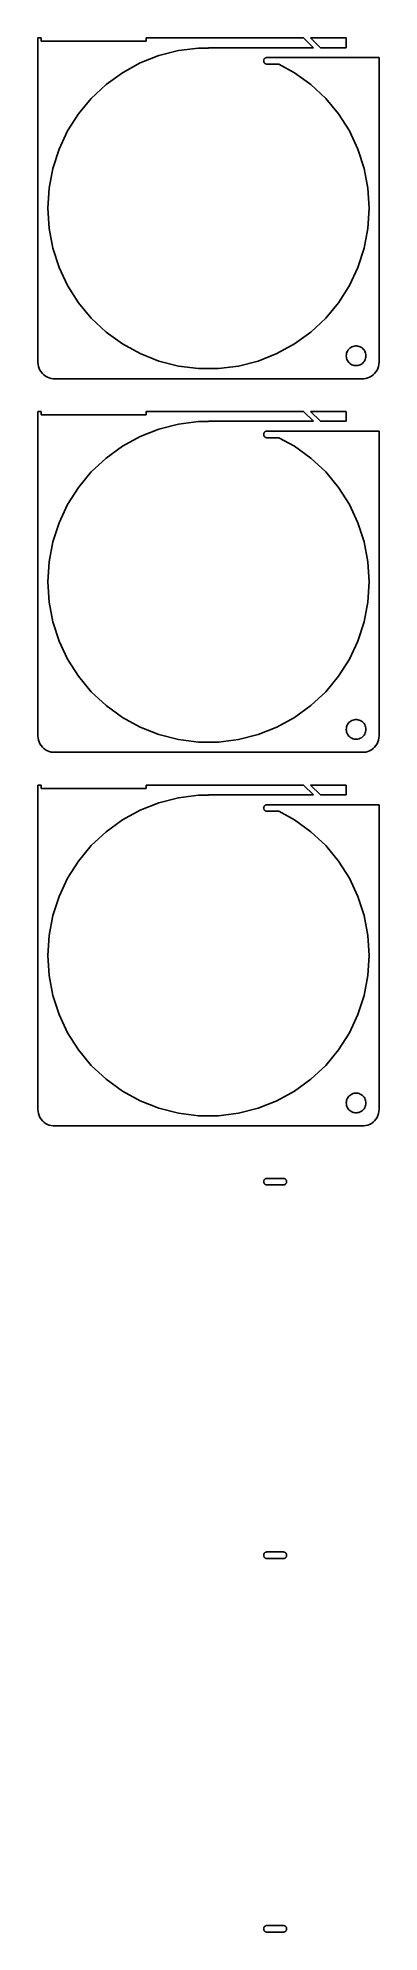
# Model space of a CAD drawing. Header units: metres. Extents: x -52 to 52, y 44 to 622.
import ezdxf

# ---------------------------------------------------------------- set-up
doc = ezdxf.new("R2010")
doc.units = ezdxf.units.M

msp = doc.modelspace()

# ---------------------------------------------------------------- linework, layer by layer
for p, q in [((-51, 622), (-52, 622)), ((-52, 622), (-52, 523)), ((-51, 621), (-51, 622)), ((-19, 621), (-51, 621)), ((29.0099, 621.99), (-19, 621.99)), ((-19, 621.99), (-19, 621)), ((-9.1817, 618.132), (-3.0767, 618.903)), ((-3.0767, 618.903), (0, 618.903)), ((0, 618.903), (0, 619)), ((0, 619), (32, 619)), ((32, 619), (29.0099, 621.99)), ((42, 621.99), (31.1312, 621.99)), ((31.1312, 621.99), (34.1213, 619)), ((34.1213, 619), (42, 619)), ((42, 619), (42, 621.99)), ((-26.2555, 611.372), (-20.8632, 614.337)), ((-20.8632, 614.337), (-15.1418, 616.602)), ((-15.1418, 616.602), (-9.1817, 618.132)), ((16.8189, 615.125), (16.811, 615)), ((16.811, 615), (16.8189, 614.875)), ((16.8424, 615.249), (16.8189, 615.125)), ((16.8189, 614.875), (16.8424, 614.751)), ((16.8812, 615.368), (16.8424, 615.249)), ((16.8424, 614.751), (16.8812, 614.632)), ((16.9347, 615.482), (16.8812, 615.368)), ((16.8812, 614.632), (16.9347, 614.518)), ((17.002, 615.588), (16.9347, 615.482)), ((16.9347, 614.518), (17.002, 614.412)), ((17.082, 615.685), (17.002, 615.588)), ((17.002, 614.412), (17.082, 614.315)), ((17.1736, 615.771), (17.082, 615.685)), ((17.082, 614.315), (17.1736, 614.229)), ((17.2752, 615.844), (17.1736, 615.771)), ((17.1736, 614.229), (17.2752, 614.156)), ((17.3852, 615.905), (17.2752, 615.844)), ((17.2752, 614.156), (17.3852, 614.095)), ((17.502, 615.951), (17.3852, 615.905)), ((17.3852, 614.095), (17.502, 614.049)), ((17.6236, 615.982), (17.502, 615.951)), ((17.502, 614.049), (17.6236, 614.018)), ((17.7482, 615.998), (17.6236, 615.982)), ((17.6236, 614.018), (17.7482, 614.002)), ((18.561, 615.998), (17.7482, 615.998)), ((17.7482, 614.002), (21.4717, 614.002)), ((52, 616), (18.561, 616)), ((18.561, 616), (18.561, 615.998)), ((21.4717, 614.002), (26.2555, 611.372)), ((52, 523), (52, 616)), ((-35.7195, 603.543), (-31.2338, 607.755)), ((-31.2338, 607.755), (-26.2555, 611.372)), ((26.2555, 611.372), (31.2338, 607.755)), ((31.2338, 607.755), (35.7195, 603.543)), ((-39.6418, 598.801), (-35.7195, 603.543)), ((35.7195, 603.543), (39.6418, 598.801)), ((-42.939, 593.606), (-39.6418, 598.801)), ((39.6418, 598.801), (42.939, 593.606)), ((-45.559, 588.038), (-42.939, 593.606)), ((42.939, 593.606), (45.559, 588.038)), ((-47.4606, 582.186), (-45.559, 588.038)), ((45.559, 588.038), (47.4606, 582.186)), ((-48.6136, 576.141), (-47.4606, 582.186)), ((47.4606, 582.186), (48.6136, 576.141)), ((-49, 570), (-48.6136, 576.141)), ((48.6136, 576.141), (49, 570)), ((-48.6136, 563.859), (-49, 570)), ((49, 570), (48.6136, 563.859)), ((-47.4606, 557.814), (-48.6136, 563.859)), ((48.6136, 563.859), (47.4606, 557.814)), ((-45.559, 551.962), (-47.4606, 557.814)), ((47.4606, 557.814), (45.559, 551.962)), ((-42.939, 546.394), (-45.559, 551.962)), ((45.559, 551.962), (42.939, 546.394)), ((-39.6418, 541.199), (-42.939, 546.394)), ((42.939, 546.394), (39.6418, 541.199)), ((-35.7195, 536.457), (-39.6418, 541.199)), ((39.6418, 541.199), (35.7195, 536.457)), ((-31.2338, 532.245), (-35.7195, 536.457)), ((-26.2555, 528.628), (-31.2338, 532.245)), ((31.2338, 532.245), (26.2555, 528.628)), ((35.7195, 536.457), (31.2338, 532.245)), ((-20.8632, 525.663), (-26.2555, 528.628)), ((26.2555, 528.628), (20.8632, 525.663)), ((42.0942, 525.746), (42.2107, 526.104)), ((42.2107, 526.104), (42.3711, 526.445)), ((42.3711, 526.445), (42.5729, 526.763)), ((42.5729, 526.763), (42.8131, 527.054)), ((42.8131, 527.054), (43.0877, 527.312)), ((43.0877, 527.312), (43.3925, 527.533)), ((43.3925, 527.533), (43.7227, 527.714)), ((43.7227, 527.714), (44.0729, 527.853)), ((44.0729, 527.853), (44.4379, 527.947)), ((44.4379, 527.947), (44.8116, 527.994)), ((44.8116, 527.994), (45.1884, 527.994)), ((45.1884, 527.994), (45.5621, 527.947)), ((45.5621, 527.947), (45.927, 527.853)), ((45.927, 527.853), (46.2773, 527.714)), ((46.2773, 527.714), (46.6075, 527.533)), ((46.6075, 527.533), (46.9123, 527.312)), ((46.9123, 527.312), (47.1869, 527.054)), ((47.1869, 527.054), (47.427, 526.763)), ((47.427, 526.763), (47.6289, 526.445)), ((47.6289, 526.445), (47.7893, 526.104)), ((47.7893, 526.104), (47.9057, 525.746)), ((-52, 523), (-51.9606, 522.373)), ((-51.9606, 522.373), (-51.8429, 521.757)), ((-51.8429, 521.757), (-51.6489, 521.159)), ((-51.6489, 521.159), (-51.3815, 520.591)), ((-51.3815, 520.591), (-51.0451, 520.061)), ((-15.1418, 523.398), (-20.8632, 525.663)), ((-9.1817, 521.868), (-15.1418, 523.398)), ((-3.0767, 521.097), (-9.1817, 521.868)), ((3.0767, 521.097), (-3.0767, 521.097)), ((9.1817, 521.868), (3.0767, 521.097)), ((15.1418, 523.398), (9.1817, 521.868)), ((20.8632, 525.663), (15.1418, 523.398)), ((42, 525), (42.0237, 525.376)), ((42.0237, 524.624), (42, 525)), ((42.0237, 525.376), (42.0942, 525.746)), ((42.0942, 524.254), (42.0237, 524.624)), ((42.2107, 523.896), (42.0942, 524.254)), ((42.3711, 523.555), (42.2107, 523.896)), ((42.5729, 523.237), (42.3711, 523.555)), ((42.8131, 522.946), (42.5729, 523.237)), ((43.0877, 522.688), (42.8131, 522.946)), ((43.3925, 522.467), (43.0877, 522.688)), ((43.7227, 522.286), (43.3925, 522.467)), ((44.0729, 522.147), (43.7227, 522.286)), ((44.4379, 522.053), (44.0729, 522.147)), ((44.8116, 522.006), (44.4379, 522.053)), ((45.1884, 522.006), (44.8116, 522.006)), ((45.5621, 522.053), (45.1884, 522.006)), ((45.927, 522.147), (45.5621, 522.053)), ((46.2773, 522.286), (45.927, 522.147)), ((46.6075, 522.467), (46.2773, 522.286)), ((46.9123, 522.688), (46.6075, 522.467)), ((47.1869, 522.946), (46.9123, 522.688)), ((47.427, 523.237), (47.1869, 522.946)), ((47.6289, 523.555), (47.427, 523.237)), ((47.7893, 523.896), (47.6289, 523.555)), ((47.9057, 524.254), (47.7893, 523.896)), ((47.9057, 525.746), (47.9763, 525.376)), ((47.9763, 524.624), (47.9057, 524.254)), ((47.9763, 525.376), (48, 525)), ((48, 525), (47.9763, 524.624)), ((51.0451, 520.061), (51.3815, 520.591)), ((51.3815, 520.591), (51.6489, 521.159)), ((51.6489, 521.159), (51.8429, 521.757)), ((51.8429, 521.757), (51.9606, 522.373)), ((51.9606, 522.373), (52, 523)), ((-51.0451, 520.061), (-50.6448, 519.577)), ((-50.6448, 519.577), (-50.1871, 519.147)), ((-50.1871, 519.147), (-49.6791, 518.778)), ((-49.6791, 518.778), (-49.1289, 518.476)), ((-49.1289, 518.476), (-48.5451, 518.245)), ((-48.5451, 518.245), (-47.9369, 518.089)), ((-47.9369, 518.089), (-47.3139, 518.01)), ((-47.3139, 518.01), (47.3139, 518.01)), ((47.3139, 518.01), (47.9369, 518.089)), ((47.9369, 518.089), (48.5451, 518.245)), ((48.5451, 518.245), (49.1289, 518.476)), ((49.1289, 518.476), (49.6791, 518.778)), ((49.6791, 518.778), (50.1871, 519.147)), ((50.1871, 519.147), (50.6448, 519.577)), ((50.6448, 519.577), (51.0451, 520.061)), ((-51, 508), (-52, 508)), ((-52, 508), (-52, 409)), ((-51, 507), (-51, 508)), ((-19, 507), (-51, 507)), ((29.0099, 507.99), (-19, 507.99)), ((-19, 507.99), (-19, 507)), ((-15.1418, 502.602), (-9.1817, 504.132)), ((-9.1817, 504.132), (-3.0767, 504.903)), ((-3.0767, 504.903), (0, 504.903)), ((0, 504.903), (0, 505)), ((0, 505), (32, 505)), ((32, 505), (29.0099, 507.99)), ((42, 507.99), (31.1312, 507.99)), ((31.1312, 507.99), (34.1213, 505)), ((34.1213, 505), (42, 505)), ((42, 505), (42, 507.99)), ((-31.2338, 493.755), (-26.2555, 497.372)), ((-26.2555, 497.372), (-20.8632, 500.337)), ((-20.8632, 500.337), (-15.1418, 502.602)), ((16.8189, 501.125), (16.811, 501)), ((16.811, 501), (16.8189, 500.875)), ((16.8424, 501.249), (16.8189, 501.125)), ((16.8189, 500.875), (16.8424, 500.751)), ((16.8812, 501.368), (16.8424, 501.249)), ((16.8424, 500.751), (16.8812, 500.632)), ((16.9347, 501.482), (16.8812, 501.368)), ((16.8812, 500.632), (16.9347, 500.518)), ((17.002, 501.588), (16.9347, 501.482)), ((16.9347, 500.518), (17.002, 500.412)), ((17.082, 501.685), (17.002, 501.588)), ((17.002, 500.412), (17.082, 500.315)), ((17.1736, 501.771), (17.082, 501.685)), ((17.082, 500.315), (17.1736, 500.229)), ((17.2752, 501.844), (17.1736, 501.771)), ((17.1736, 500.229), (17.2752, 500.156)), ((17.3852, 501.905), (17.2752, 501.844)), ((17.2752, 500.156), (17.3852, 500.095)), ((17.502, 501.951), (17.3852, 501.905)), ((17.3852, 500.095), (17.502, 500.049)), ((17.6236, 501.982), (17.502, 501.951)), ((17.502, 500.049), (17.6236, 500.018)), ((17.7482, 501.998), (17.6236, 501.982)), ((17.6236, 500.018), (17.7482, 500.002)), ((18.561, 501.998), (17.7482, 501.998)), ((17.7482, 500.002), (21.4717, 500.002)), ((52, 502), (18.561, 502)), ((18.561, 502), (18.561, 501.998)), ((21.4717, 500.002), (26.2555, 497.372)), ((26.2555, 497.372), (31.2338, 493.755)), ((52, 409), (52, 502)), ((-35.7195, 489.543), (-31.2338, 493.755)), ((31.2338, 493.755), (35.7195, 489.543)), ((-39.6418, 484.801), (-35.7195, 489.543)), ((35.7195, 489.543), (39.6418, 484.801)), ((-42.939, 479.606), (-39.6418, 484.801)), ((39.6418, 484.801), (42.939, 479.606)), ((-47.4606, 468.186), (-45.559, 474.038)), ((-45.559, 474.038), (-42.939, 479.606)), ((42.939, 479.606), (45.559, 474.038)), ((45.559, 474.038), (47.4606, 468.186)), ((-48.6136, 462.141), (-47.4606, 468.186)), ((47.4606, 468.186), (48.6136, 462.141)), ((-49, 456), (-48.6136, 462.141)), ((48.6136, 462.141), (49, 456)), ((-48.6136, 449.859), (-49, 456)), ((49, 456), (48.6136, 449.859)), ((-47.4606, 443.814), (-48.6136, 449.859)), ((48.6136, 449.859), (47.4606, 443.814)), ((-45.559, 437.962), (-47.4606, 443.814)), ((47.4606, 443.814), (45.559, 437.962)), ((-42.939, 432.394), (-45.559, 437.962)), ((45.559, 437.962), (42.939, 432.394)), ((-39.6418, 427.199), (-42.939, 432.394)), ((42.939, 432.394), (39.6418, 427.199)), ((-35.7195, 422.457), (-39.6418, 427.199)), ((-31.2338, 418.245), (-35.7195, 422.457)), ((35.7195, 422.457), (31.2338, 418.245)), ((39.6418, 427.199), (35.7195, 422.457)), ((-26.2555, 414.628), (-31.2338, 418.245)), ((31.2338, 418.245), (26.2555, 414.628)), ((-20.8632, 411.663), (-26.2555, 414.628)), ((-15.1418, 409.398), (-20.8632, 411.663)), ((20.8632, 411.663), (15.1418, 409.398)), ((26.2555, 414.628), (20.8632, 411.663)), ((42, 411), (42.0237, 411.376)), ((42.0237, 410.624), (42, 411)), ((42.0237, 411.376), (42.0942, 411.746)), ((42.0942, 410.254), (42.0237, 410.624)), ((42.0942, 411.746), (42.2107, 412.104)), ((42.2107, 412.104), (42.3711, 412.445)), ((42.3711, 412.445), (42.5729, 412.763)), ((42.5729, 412.763), (42.8131, 413.054)), ((42.8131, 413.054), (43.0877, 413.312)), ((43.0877, 413.312), (43.3925, 413.533)), ((43.3925, 413.533), (43.7227, 413.714)), ((43.7227, 413.714), (44.0729, 413.853)), ((44.0729, 413.853), (44.4379, 413.947)), ((44.4379, 413.947), (44.8116, 413.994)), ((44.8116, 413.994), (45.1884, 413.994)), ((45.1884, 413.994), (45.5621, 413.947)), ((45.5621, 413.947), (45.927, 413.853)), ((45.927, 413.853), (46.2773, 413.714)), ((46.2773, 413.714), (46.6075, 413.533)), ((46.6075, 413.533), (46.9123, 413.312)), ((46.9123, 413.312), (47.1869, 413.054)), ((47.1869, 413.054), (47.427, 412.763)), ((47.427, 412.763), (47.6289, 412.445)), ((47.6289, 412.445), (47.7893, 412.104)), ((47.7893, 412.104), (47.9057, 411.746)), ((47.9057, 411.746), (47.9763, 411.376)), ((47.9763, 410.624), (47.9057, 410.254)), ((47.9763, 411.376), (48, 411)), ((48, 411), (47.9763, 410.624)), ((-52, 409), (-51.9606, 408.373)), ((-51.9606, 408.373), (-51.8429, 407.757)), ((-51.8429, 407.757), (-51.6489, 407.159)), ((-51.6489, 407.159), (-51.3815, 406.591)), ((-51.3815, 406.591), (-51.0451, 406.061)), ((-51.0451, 406.061), (-50.6448, 405.577)), ((-50.6448, 405.577), (-50.1871, 405.147)), ((-50.1871, 405.147), (-49.6791, 404.778)), ((-49.6791, 404.778), (-49.1289, 404.476)), ((-9.1817, 407.868), (-15.1418, 409.398)), ((-3.0767, 407.097), (-9.1817, 407.868)), ((3.0767, 407.097), (-3.0767, 407.097)), ((9.1817, 407.868), (3.0767, 407.097)), ((15.1418, 409.398), (9.1817, 407.868)), ((42.2107, 409.896), (42.0942, 410.254)), ((42.3711, 409.555), (42.2107, 409.896)), ((42.5729, 409.237), (42.3711, 409.555)), ((42.8131, 408.946), (42.5729, 409.237)), ((43.0877, 408.688), (42.8131, 408.946)), ((43.3925, 408.467), (43.0877, 408.688)), ((43.7227, 408.286), (43.3925, 408.467)), ((44.0729, 408.147), (43.7227, 408.286)), ((44.4379, 408.053), (44.0729, 408.147)), ((44.8116, 408.006), (44.4379, 408.053)), ((45.1884, 408.006), (44.8116, 408.006)), ((45.5621, 408.053), (45.1884, 408.006)), ((45.927, 408.147), (45.5621, 408.053)), ((46.2773, 408.286), (45.927, 408.147)), ((46.6075, 408.467), (46.2773, 408.286)), ((46.9123, 408.688), (46.6075, 408.467)), ((47.1869, 408.946), (46.9123, 408.688)), ((47.427, 409.237), (47.1869, 408.946)), ((47.6289, 409.555), (47.427, 409.237)), ((47.7893, 409.896), (47.6289, 409.555)), ((47.9057, 410.254), (47.7893, 409.896)), ((49.1289, 404.476), (49.6791, 404.778)), ((49.6791, 404.778), (50.1871, 405.147)), ((50.1871, 405.147), (50.6448, 405.577)), ((50.6448, 405.577), (51.0451, 406.061)), ((51.0451, 406.061), (51.3815, 406.591)), ((51.3815, 406.591), (51.6489, 407.159)), ((51.6489, 407.159), (51.8429, 407.757)), ((51.8429, 407.757), (51.9606, 408.373)), ((51.9606, 408.373), (52, 409)), ((-49.1289, 404.476), (-48.5451, 404.245)), ((-48.5451, 404.245), (-47.9369, 404.089)), ((-47.9369, 404.089), (-47.3139, 404.01)), ((-47.3139, 404.01), (47.3139, 404.01)), ((47.3139, 404.01), (47.9369, 404.089)), ((47.9369, 404.089), (48.5451, 404.245)), ((48.5451, 404.245), (49.1289, 404.476)), ((-51, 394), (-52, 394)), ((-52, 394), (-52, 295)), ((-51, 393), (-51, 394)), ((29.0099, 393.99), (-19, 393.99)), ((-19, 393.99), (-19, 393)), ((32, 391), (29.0099, 393.99)), ((42, 393.99), (31.1312, 393.99)), ((31.1312, 393.99), (34.1213, 391)), ((42, 391), (42, 393.99)), ((-19, 393), (-51, 393)), ((-20.8632, 386.337), (-15.1418, 388.602)), ((-15.1418, 388.602), (-9.1817, 390.132)), ((-9.1817, 390.132), (-3.0767, 390.903)), ((-3.0767, 390.903), (0, 390.903)), ((0, 390.903), (0, 391)), ((0, 391), (32, 391)), ((16.8812, 387.368), (16.8424, 387.249)), ((16.9347, 387.482), (16.8812, 387.368)), ((17.002, 387.588), (16.9347, 387.482)), ((17.082, 387.685), (17.002, 387.588)), ((17.1736, 387.771), (17.082, 387.685)), ((17.2752, 387.844), (17.1736, 387.771)), ((17.3852, 387.905), (17.2752, 387.844)), ((17.502, 387.951), (17.3852, 387.905)), ((17.6236, 387.982), (17.502, 387.951)), ((17.7482, 387.998), (17.6236, 387.982)), ((18.561, 387.998), (17.7482, 387.998)), ((52, 388), (18.561, 388)), ((18.561, 388), (18.561, 387.998)), ((34.1213, 391), (42, 391)), ((52, 295), (52, 388)), ((-31.2338, 379.755), (-26.2555, 383.372)), ((-26.2555, 383.372), (-20.8632, 386.337)), ((16.8189, 387.125), (16.811, 387)), ((16.811, 387), (16.8189, 386.875)), ((16.8424, 387.249), (16.8189, 387.125)), ((16.8189, 386.875), (16.8424, 386.751)), ((16.8424, 386.751), (16.8812, 386.632)), ((16.8812, 386.632), (16.9347, 386.518)), ((16.9347, 386.518), (17.002, 386.412)), ((17.002, 386.412), (17.082, 386.315)), ((17.082, 386.315), (17.1736, 386.229)), ((17.1736, 386.229), (17.2752, 386.156)), ((17.2752, 386.156), (17.3852, 386.095)), ((17.3852, 386.095), (17.502, 386.049)), ((17.502, 386.049), (17.6236, 386.018)), ((17.6236, 386.018), (17.7482, 386.002)), ((17.7482, 386.002), (21.4717, 386.002)), ((21.4717, 386.002), (26.2555, 383.372)), ((26.2555, 383.372), (31.2338, 379.755)), ((-35.7195, 375.543), (-31.2338, 379.755)), ((31.2338, 379.755), (35.7195, 375.543)), ((-42.939, 365.606), (-39.6418, 370.801)), ((-39.6418, 370.801), (-35.7195, 375.543)), ((35.7195, 375.543), (39.6418, 370.801)), ((39.6418, 370.801), (42.939, 365.606)), ((-45.559, 360.038), (-42.939, 365.606)), ((42.939, 365.606), (45.559, 360.038)), ((-47.4606, 354.186), (-45.559, 360.038)), ((45.559, 360.038), (47.4606, 354.186)), ((-48.6136, 348.141), (-47.4606, 354.186)), ((47.4606, 354.186), (48.6136, 348.141)), ((-49, 342), (-48.6136, 348.141)), ((48.6136, 348.141), (49, 342)), ((-48.6136, 335.859), (-49, 342)), ((49, 342), (48.6136, 335.859)), ((-47.4606, 329.814), (-48.6136, 335.859)), ((48.6136, 335.859), (47.4606, 329.814)), ((-45.559, 323.962), (-47.4606, 329.814)), ((47.4606, 329.814), (45.559, 323.962)), ((-42.939, 318.394), (-45.559, 323.962)), ((45.559, 323.962), (42.939, 318.394)), ((-39.6418, 313.199), (-42.939, 318.394)), ((42.939, 318.394), (39.6418, 313.199)), ((-35.7195, 308.457), (-39.6418, 313.199)), ((39.6418, 313.199), (35.7195, 308.457)), ((-31.2338, 304.245), (-35.7195, 308.457)), ((35.7195, 308.457), (31.2338, 304.245)), ((-26.2555, 300.628), (-31.2338, 304.245)), ((-20.8632, 297.663), (-26.2555, 300.628)), ((26.2555, 300.628), (20.8632, 297.663)), ((31.2338, 304.245), (26.2555, 300.628)), ((-52, 295), (-51.9606, 294.373)), ((-15.1418, 295.398), (-20.8632, 297.663)), ((-9.1817, 293.868), (-15.1418, 295.398)), ((15.1418, 295.398), (9.1817, 293.868)), ((20.8632, 297.663), (15.1418, 295.398)), ((42, 297), (42.0237, 297.376)), ((42.0237, 296.624), (42, 297)), ((42.0237, 297.376), (42.0942, 297.746)), ((42.0942, 296.254), (42.0237, 296.624)), ((42.0942, 297.746), (42.2107, 298.104)), ((42.2107, 295.896), (42.0942, 296.254)), ((42.2107, 298.104), (42.3711, 298.445)), ((42.3711, 295.555), (42.2107, 295.896)), ((42.3711, 298.445), (42.5729, 298.763)), ((42.5729, 295.237), (42.3711, 295.555)), ((42.5729, 298.763), (42.8131, 299.054)), ((42.8131, 294.946), (42.5729, 295.237)), ((42.8131, 299.054), (43.0877, 299.312)), ((43.0877, 294.688), (42.8131, 294.946)), ((43.0877, 299.312), (43.3925, 299.533)), ((43.3925, 299.533), (43.7227, 299.714)), ((43.7227, 299.714), (44.0729, 299.853)), ((44.0729, 299.853), (44.4379, 299.947)), ((44.4379, 299.947), (44.8116, 299.994)), ((44.8116, 299.994), (45.1884, 299.994)), ((45.1884, 299.994), (45.5621, 299.947)), ((45.5621, 299.947), (45.927, 299.853)), ((45.927, 299.853), (46.2773, 299.714)), ((46.2773, 299.714), (46.6075, 299.533)), ((46.6075, 299.533), (46.9123, 299.312)), ((46.9123, 299.312), (47.1869, 299.054)), ((47.1869, 294.946), (46.9123, 294.688)), ((47.1869, 299.054), (47.427, 298.763)), ((47.427, 295.237), (47.1869, 294.946)), ((47.427, 298.763), (47.6289, 298.445)), ((47.6289, 295.555), (47.427, 295.237)), ((47.6289, 298.445), (47.7893, 298.104)), ((47.7893, 295.896), (47.6289, 295.555)), ((47.7893, 298.104), (47.9057, 297.746)), ((47.9057, 296.254), (47.7893, 295.896)), ((47.9057, 297.746), (47.9763, 297.376)), ((47.9763, 296.624), (47.9057, 296.254)), ((47.9763, 297.376), (48, 297)), ((48, 297), (47.9763, 296.624)), ((51.9606, 294.373), (52, 295)), ((-51.9606, 294.373), (-51.8429, 293.757)), ((-51.8429, 293.757), (-51.6489, 293.159)), ((-51.6489, 293.159), (-51.3815, 292.591)), ((-51.3815, 292.591), (-51.0451, 292.061)), ((-51.0451, 292.061), (-50.6448, 291.577)), ((-50.6448, 291.577), (-50.1871, 291.147)), ((-50.1871, 291.147), (-49.6791, 290.778)), ((-49.6791, 290.778), (-49.1289, 290.476)), ((-49.1289, 290.476), (-48.5451, 290.245)), ((-48.5451, 290.245), (-47.9369, 290.089)), ((-47.9369, 290.089), (-47.3139, 290.01)), ((-47.3139, 290.01), (47.3139, 290.01)), ((-3.0767, 293.097), (-9.1817, 293.868)), ((3.0767, 293.097), (-3.0767, 293.097)), ((9.1817, 293.868), (3.0767, 293.097)), ((43.3925, 294.467), (43.0877, 294.688)), ((43.7227, 294.286), (43.3925, 294.467)), ((44.0729, 294.147), (43.7227, 294.286)), ((44.4379, 294.053), (44.0729, 294.147)), ((44.8116, 294.006), (44.4379, 294.053)), ((45.1884, 294.006), (44.8116, 294.006)), ((45.5621, 294.053), (45.1884, 294.006)), ((45.927, 294.147), (45.5621, 294.053)), ((46.2773, 294.286), (45.927, 294.147)), ((46.6075, 294.467), (46.2773, 294.286)), ((46.9123, 294.688), (46.6075, 294.467)), ((47.3139, 290.01), (47.9369, 290.089)), ((47.9369, 290.089), (48.5451, 290.245)), ((48.5451, 290.245), (49.1289, 290.476)), ((49.1289, 290.476), (49.6791, 290.778)), ((49.6791, 290.778), (50.1871, 291.147)), ((50.1871, 291.147), (50.6448, 291.577)), ((50.6448, 291.577), (51.0451, 292.061)), ((51.0451, 292.061), (51.3815, 292.591)), ((51.3815, 292.591), (51.6489, 293.159)), ((51.6489, 293.159), (51.8429, 293.757)), ((51.8429, 293.757), (51.9606, 294.373)), ((16.8189, 273.125), (16.811, 273)), ((16.811, 273), (16.8189, 272.875)), ((16.8424, 273.249), (16.8189, 273.125)), ((16.8189, 272.875), (16.8424, 272.751)), ((16.8812, 273.368), (16.8424, 273.249)), ((16.8424, 272.751), (16.8812, 272.632)), ((16.9347, 273.482), (16.8812, 273.368)), ((16.8812, 272.632), (16.9347, 272.518)), ((17.002, 273.588), (16.9347, 273.482)), ((16.9347, 272.518), (17.002, 272.412)), ((17.082, 273.685), (17.002, 273.588)), ((17.002, 272.412), (17.082, 272.315)), ((17.1736, 273.771), (17.082, 273.685)), ((17.082, 272.315), (17.1736, 272.229)), ((17.2752, 273.844), (17.1736, 273.771)), ((17.1736, 272.229), (17.2752, 272.156)), ((17.3852, 273.905), (17.2752, 273.844)), ((17.2752, 272.156), (17.3852, 272.095)), ((17.502, 273.951), (17.3852, 273.905)), ((17.3852, 272.095), (17.502, 272.049)), ((17.6236, 273.982), (17.502, 273.951)), ((17.502, 272.049), (17.6236, 272.018)), ((17.7482, 273.998), (17.6236, 273.982)), ((17.6236, 272.018), (17.7482, 272.002)), ((22.8738, 273.998), (17.7482, 273.998)), ((17.7482, 272.002), (22.8738, 272.002)), ((22.9984, 273.982), (22.8738, 273.998)), ((22.8738, 272.002), (22.9984, 272.018)), ((23.12, 273.951), (22.9984, 273.982)), ((22.9984, 272.018), (23.12, 272.049)), ((23.2368, 273.905), (23.12, 273.951)), ((23.12, 272.049), (23.2368, 272.095)), ((23.3468, 273.844), (23.2368, 273.905)), ((23.2368, 272.095), (23.3468, 272.156)), ((23.4484, 273.771), (23.3468, 273.844)), ((23.3468, 272.156), (23.4484, 272.229)), ((23.54, 273.685), (23.4484, 273.771)), ((23.4484, 272.229), (23.54, 272.315)), ((23.62, 273.588), (23.54, 273.685)), ((23.54, 272.315), (23.62, 272.412)), ((23.6873, 273.482), (23.62, 273.588)), ((23.62, 272.412), (23.6873, 272.518)), ((23.7408, 273.368), (23.6873, 273.482)), ((23.6873, 272.518), (23.7408, 272.632)), ((23.7796, 273.249), (23.7408, 273.368)), ((23.7408, 272.632), (23.7796, 272.751)), ((23.8031, 273.125), (23.7796, 273.249)), ((23.7796, 272.751), (23.8031, 272.875)), ((23.811, 273), (23.8031, 273.125)), ((23.8031, 272.875), (23.811, 273)), ((16.8189, 159.125), (16.811, 159)), ((16.811, 159), (16.8189, 158.875)), ((16.8424, 159.249), (16.8189, 159.125)), ((16.8189, 158.875), (16.8424, 158.751)), ((16.8812, 159.368), (16.8424, 159.249)), ((16.8424, 158.751), (16.8812, 158.632)), ((16.9347, 159.482), (16.8812, 159.368)), ((16.8812, 158.632), (16.9347, 158.518)), ((17.002, 159.588), (16.9347, 159.482)), ((16.9347, 158.518), (17.002, 158.412)), ((17.082, 159.685), (17.002, 159.588)), ((17.002, 158.412), (17.082, 158.315)), ((17.1736, 159.771), (17.082, 159.685)), ((17.082, 158.315), (17.1736, 158.229)), ((17.2752, 159.844), (17.1736, 159.771)), ((17.1736, 158.229), (17.2752, 158.156)), ((17.3852, 159.905), (17.2752, 159.844)), ((17.2752, 158.156), (17.3852, 158.095)), ((17.502, 159.951), (17.3852, 159.905)), ((17.3852, 158.095), (17.502, 158.049)), ((17.6236, 159.982), (17.502, 159.951)), ((17.502, 158.049), (17.6236, 158.018)), ((17.7482, 159.998), (17.6236, 159.982)), ((17.6236, 158.018), (17.7482, 158.002)), ((22.8738, 159.998), (17.7482, 159.998)), ((17.7482, 158.002), (22.8738, 158.002)), ((22.9984, 159.982), (22.8738, 159.998)), ((22.8738, 158.002), (22.9984, 158.018)), ((23.12, 159.951), (22.9984, 159.982)), ((22.9984, 158.018), (23.12, 158.049)), ((23.2368, 159.905), (23.12, 159.951)), ((23.12, 158.049), (23.2368, 158.095)), ((23.3468, 159.844), (23.2368, 159.905)), ((23.2368, 158.095), (23.3468, 158.156)), ((23.4484, 159.771), (23.3468, 159.844)), ((23.3468, 158.156), (23.4484, 158.229)), ((23.54, 159.685), (23.4484, 159.771)), ((23.4484, 158.229), (23.54, 158.315)), ((23.62, 159.588), (23.54, 159.685)), ((23.54, 158.315), (23.62, 158.412)), ((23.6873, 159.482), (23.62, 159.588)), ((23.62, 158.412), (23.6873, 158.518)), ((23.7408, 159.368), (23.6873, 159.482)), ((23.6873, 158.518), (23.7408, 158.632)), ((23.7796, 159.249), (23.7408, 159.368)), ((23.7408, 158.632), (23.7796, 158.751)), ((23.8031, 159.125), (23.7796, 159.249)), ((23.7796, 158.751), (23.8031, 158.875)), ((23.811, 159), (23.8031, 159.125)), ((23.8031, 158.875), (23.811, 159)), ((16.8189, 45.1253), (16.811, 45)), ((16.811, 45), (16.8189, 44.8747)), ((16.8424, 45.2487), (16.8189, 45.1253)), ((16.8189, 44.8747), (16.8424, 44.7513)), ((16.8812, 45.3681), (16.8424, 45.2487)), ((16.8424, 44.7513), (16.8812, 44.6319)), ((16.9347, 45.4818), (16.8812, 45.3681)), ((16.8812, 44.6319), (16.9347, 44.5182)), ((17.002, 45.5878), (16.9347, 45.4818)), ((16.9347, 44.5182), (17.002, 44.4122)), ((17.082, 45.6845), (17.002, 45.5878)), ((17.002, 44.4122), (17.082, 44.3154)), ((17.1736, 45.7705), (17.082, 45.6845)), ((17.082, 44.3154), (17.1736, 44.2295)), ((17.2752, 45.8443), (17.1736, 45.7705)), ((17.1736, 44.2295), (17.2752, 44.1557)), ((17.3852, 45.9048), (17.2752, 45.8443)), ((17.2752, 44.1557), (17.3852, 44.0952)), ((17.502, 45.951), (17.3852, 45.9048)), ((17.3852, 44.0952), (17.502, 44.0489)), ((17.6236, 45.9823), (17.502, 45.951)), ((17.502, 44.0489), (17.6236, 44.0177)), ((17.7482, 45.998), (17.6236, 45.9823)), ((17.6236, 44.0177), (17.7482, 44.002)), ((22.8738, 45.998), (17.7482, 45.998)), ((17.7482, 44.002), (22.8738, 44.002)), ((22.9984, 45.9823), (22.8738, 45.998)), ((22.8738, 44.002), (22.9984, 44.0177)), ((23.12, 45.951), (22.9984, 45.9823)), ((22.9984, 44.0177), (23.12, 44.0489)), ((23.2368, 45.9048), (23.12, 45.951)), ((23.12, 44.0489), (23.2368, 44.0952)), ((23.3468, 45.8443), (23.2368, 45.9048)), ((23.2368, 44.0952), (23.3468, 44.1557)), ((23.4484, 45.7705), (23.3468, 45.8443)), ((23.3468, 44.1557), (23.4484, 44.2295)), ((23.54, 45.6845), (23.4484, 45.7705)), ((23.4484, 44.2295), (23.54, 44.3154)), ((23.62, 45.5878), (23.54, 45.6845)), ((23.54, 44.3154), (23.62, 44.4122)), ((23.6873, 45.4818), (23.62, 45.5878)), ((23.62, 44.4122), (23.6873, 44.5182)), ((23.7408, 45.3681), (23.6873, 45.4818)), ((23.6873, 44.5182), (23.7408, 44.6319)), ((23.7796, 45.2487), (23.7408, 45.3681)), ((23.7408, 44.6319), (23.7796, 44.7513)), ((23.8031, 45.1253), (23.7796, 45.2487)), ((23.7796, 44.7513), (23.8031, 44.8747)), ((23.811, 45), (23.8031, 45.1253)), ((23.8031, 44.8747), (23.811, 45))]:
    msp.add_line(p, q)

doc.saveas('drawing.dxf')
